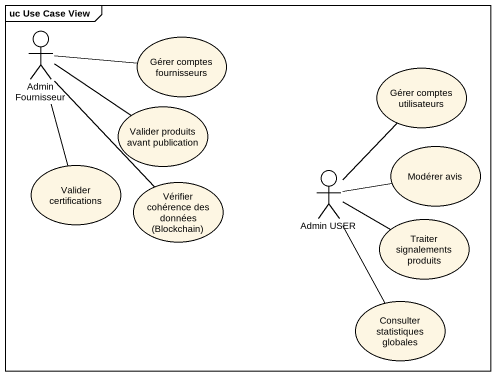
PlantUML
@startuml
mainframe uc Use Case View
actor "Admin Fournisseur" as Admin_Fournisseur
usecase "Gérer comptes fournisseurs" as Gérer_comptes_fournisseurs
usecase "Gérer comptes utilisateurs" as Gérer_comptes_utilisateurs
usecase "Valider produits avant publication" as Valider_produits_avant
usecase "Valider certifications" as Valider_certifications
actor "Admin USER" as Admin_USER
usecase "Modérer avis" as Modérer_avis
usecase "Vérifier cohérence des données (Blockchain)" as Vérifier_cohérence_des
usecase "Traiter signalements produits" as Traiter_signalements
usecase "Consulter statistiques globales" as Consulter_statistiques
Admin_Fournisseur -right- Gérer_comptes_fournisseurs
Admin_Fournisseur -right- Valider_produits_avant
Admin_Fournisseur -- Valider_certifications
Admin_Fournisseur -- Vérifier_cohérence_des
Admin_USER -up- Gérer_comptes_utilisateurs
Admin_USER -right- Modérer_avis
Admin_USER -right- Traiter_signalements
Admin_USER -- Consulter_statistiques
@enduml
